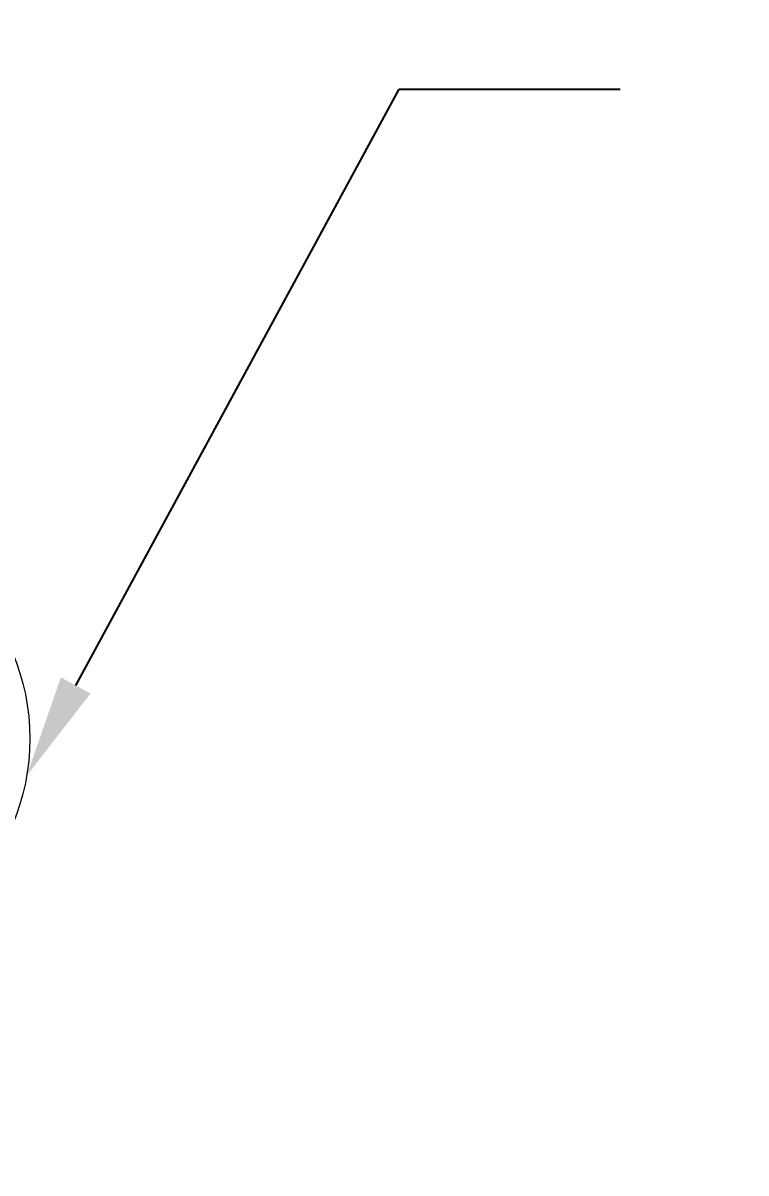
# Model space of a CAD drawing. Header units: millimetres. Extents: x 651 to 8859, y -354 to 894.
# Drawn here: x 2717.8 to 2735.39, y 67.32 to 95.32 of the extents above; entities that cross this region are included whole.
import ezdxf
from ezdxf import colors
from ezdxf.entities.mleader import LeaderData, LeaderLine
from ezdxf.math import Vec2, Vec3

# ---------------------------------------------------------------- set-up
doc = ezdxf.new("R2010")
doc.units = ezdxf.units.MM
doc.layers.get('0').update_dxf_attribs({"lineweight": 18})
doc.layers.add('cienka', color=7, linetype='Continuous', lineweight=9)
doc.layers.add('Widoczne wąskie (ISO)', color=7, linetype='Continuous', lineweight=9)
doc.styles.get("Standard").update_dxf_attribs({"font": 'tahoma.ttf'})

# ---------------------------------------------------------------- blocks, each defined once
blk = doc.blocks.new('_Dot')
at = {"color": 0, "linetype": 'ByBlock', "lineweight": -2}
blk.add_line((-0.5, 0), (-1, 0), dxfattribs=at)
at = {"color": 0, "linetype": 'ByBlock', "const_width": 0.5}
blk.add_lwpolyline([(-0.25, 0, 1), (0.25, 0, 1)], format="xyb", close=True, dxfattribs=at)

msp = doc.modelspace()

# ---------------------------------------------------------------- linework, layer by layer
at = {"layer": 'Widoczne wąskie (ISO)'}
msp.add_circle((2712.6, 77.895), 5.365, dxfattribs=at)

# ---------------------------------------------------------------- leaders
at = {"layer": 'cienka'}
ml = msp.add_multileader_mtext('Standard', dxfattribs=at)
ml.set_content('')
ml.set_leader_properties()
ml.build(insert=Vec2(0, 0))
ml.multileader.update_dxf_attribs({"text_left_attachment_type": 6, "text_right_attachment_type": 6, "text_top_attachment_type": 10, "dogleg_length": 13.301, "arrow_head_size": 2.5})
ctx = ml.context
ctx.base_point, ctx.arrow_head_size, ctx.landing_gap_size, ctx.plane_origin = Vec3(2726.465, 111.458), 2.5, 1, Vec3(2740.483, 101.032)
ctx.left_attachment, ctx.right_attachment, ctx.bottom_attachment = 6, 6, 10
notes = []
notes.append((ctx, [(1, (1, 1, 0), (2721.088, 111.458), (1, 0), 5.376, [(0, [(2712.025, 94.744)], 0, [])])]))
ctx.mtext, ml.multileader.dxf.content_type = None, 0
ml = msp.add_multileader_mtext('Standard', dxfattribs=at)
ml.set_content('')
ml.set_leader_properties()
ml.build(insert=Vec2(0, 0))
ml.multileader.update_dxf_attribs({"text_left_attachment_type": 6, "text_right_attachment_type": 6, "text_top_attachment_type": 10, "dogleg_length": 13.301, "arrow_head_size": 2.5})
ctx = ml.context
ctx.base_point, ctx.arrow_head_size, ctx.landing_gap_size, ctx.plane_origin = Vec3(2732.329, 93.708), 2.5, 1, Vec3(2746.347, 83.282)
ctx.left_attachment, ctx.right_attachment, ctx.bottom_attachment = 6, 6, 10
notes.append((ctx, [(1, (1, 1, 0), (2726.952, 93.708), (1, 0), 5.376, [(0, [(2717.889, 76.994)], 0, [])])]))
ctx.mtext, ml.multileader.dxf.content_type = None, 0
ml = msp.add_multileader_mtext('Standard', dxfattribs=at)
ml.set_content('29', color=256)
ml.set_leader_properties()
ml.set_arrow_properties(name='DOT')
ml.build(insert=Vec2(0, 0))
ml.multileader.update_dxf_attribs({"has_dogleg": 0, "text_left_attachment_type": 5, "text_right_attachment_type": 6, "text_top_attachment_type": 10, "dogleg_length": 0, "arrow_head_size": 1})
ctx = ml.context
ctx.base_point, ctx.char_height, ctx.arrow_head_size, ctx.landing_gap_size, ctx.plane_origin = Vec3(2728.303, 50.967), 5, 1, 0, Vec3(2801.442, 123.319)
ctx.left_attachment, ctx.right_attachment, ctx.bottom_attachment = 5, 6, 10
notes.append((ctx, [(1, (1, 1, 0), (2728.303, 50.967), (1, 0), 0, [(0, [(2707.835, 68.896)], 0, [])])]))
ctx.mtext.insert, ctx.mtext.width, ctx.mtext.flow_direction = Vec3(2728.303, 57.071), 6.46407, 5
for ctx, leaders in notes:
    for number, flags, end, landing, length, lines in leaders:
        leader = LeaderData()
        leader.index, (leader.has_last_leader_line, leader.has_dogleg_vector, leader.attachment_direction) = number, flags
        leader.last_leader_point, leader.dogleg_vector, leader.dogleg_length = Vec3(end), Vec3(landing), length
        for number, points, colour, breaks in lines:
            line = LeaderLine()
            line.index, line.vertices, line.color, line.breaks = number, Vec3.list(points), colors.encode_raw_color(colour), breaks
            leader.lines.append(line)
        ctx.leaders.append(leader)

doc.saveas('drawing.dxf')
